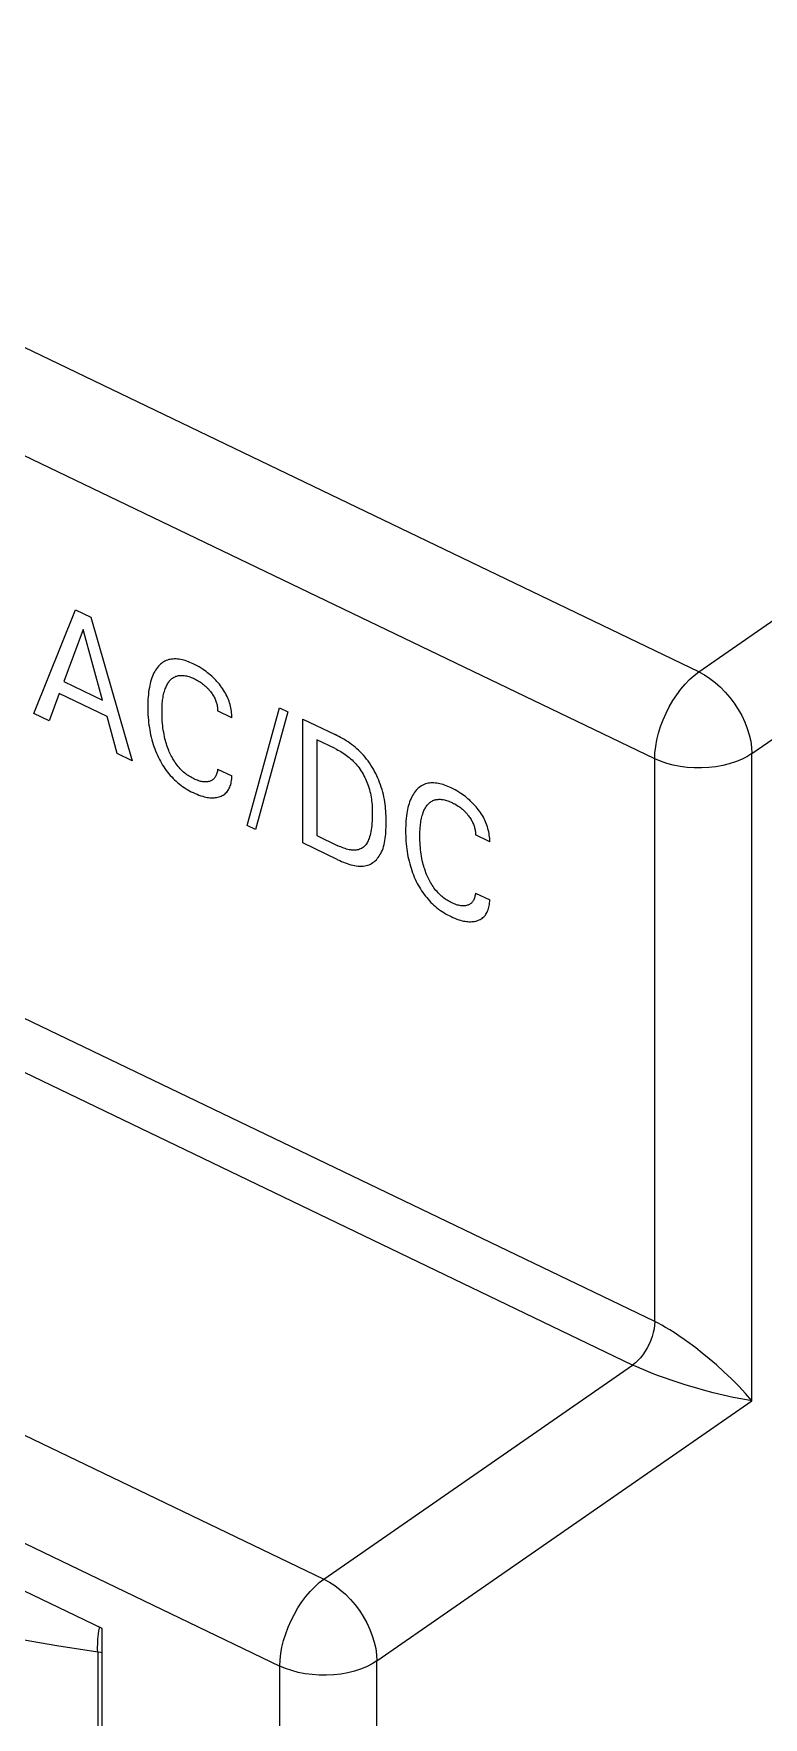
# Model space of a CAD drawing. Extents: x 0 to 420, y 0 to 297.
# Drawn here: x 201.08 to 211.66, y 151.48 to 175.9 of the extents above; entities that cross this region are included whole.
import ezdxf

# ---------------------------------------------------------------- set-up
doc = ezdxf.new("R2010")
doc.units = 0
doc.header["$LTSCALE"] = 23.1
doc.layers.add('40000_ISO', color=7, linetype='CONTINUOUS')

msp = doc.modelspace()

# ---------------------------------------------------------------- linework, layer by layer
at = {"layer": '40000_ISO', "color": 7, "linetype": 'CONTINUOUS'}
for p, q in [((210.729, 166.647), (157.318, 192.32)), ((210.089, 165.387), (156.678, 191.06)), ((210.089, 157.221), (156.678, 182.895)), ((209.769, 156.591), (156.358, 182.265)), ((151.879, 179.159), (205.29, 153.486)), ((151.239, 177.899), (204.65, 152.225)), ((210.729, 166.647), (220.838, 173.657)), ((211.497, 165.461), (222.567, 173.137)), ((201.083, 166.041), (201.687, 167.547)), ((201.687, 167.547), (201.908, 167.441)), ((201.908, 167.441), (202.511, 165.355)), ((201.798, 167.262), (201.517, 166.505)), ((202.081, 166.234), (201.798, 167.262)), ((203.022, 166.818), (203.003, 166.811)), ((203.041, 166.824), (203.022, 166.818)), ((203.061, 166.828), (203.041, 166.824)), ((203.081, 166.831), (203.061, 166.828)), ((203.102, 166.833), (203.081, 166.831)), ((203.123, 166.834), (203.102, 166.833)), ((203.145, 166.834), (203.123, 166.834)), ((203.167, 166.832), (203.145, 166.834)), ((203.19, 166.83), (203.167, 166.832)), ((203.212, 166.826), (203.19, 166.83)), ((203.234, 166.821), (203.212, 166.826)), ((203.257, 166.815), (203.234, 166.821)), ((203.279, 166.809), (203.257, 166.815)), ((202.804, 166.585), (202.794, 166.559)), ((202.814, 166.608), (202.804, 166.585)), ((202.824, 166.63), (202.814, 166.608)), ((202.836, 166.651), (202.824, 166.63)), ((202.848, 166.671), (202.836, 166.651)), ((202.861, 166.691), (202.848, 166.671)), ((202.875, 166.71), (202.861, 166.691)), ((202.89, 166.727), (202.875, 166.71)), ((202.904, 166.742), (202.89, 166.727)), ((202.918, 166.756), (202.904, 166.742)), ((202.934, 166.769), (202.918, 166.756)), ((202.95, 166.781), (202.934, 166.769)), ((202.967, 166.792), (202.95, 166.781)), ((202.985, 166.802), (202.967, 166.792)), ((203.003, 166.811), (202.985, 166.802)), ((203.107, 166.564), (203.119, 166.57)), ((203.119, 166.57), (203.131, 166.576)), ((203.131, 166.576), (203.143, 166.582)), ((203.143, 166.582), (203.155, 166.586)), ((203.155, 166.586), (203.168, 166.589)), ((203.168, 166.589), (203.181, 166.592)), ((203.181, 166.592), (203.194, 166.594)), ((203.194, 166.594), (203.208, 166.595)), ((203.208, 166.595), (203.222, 166.596)), ((203.222, 166.596), (203.236, 166.596)), ((203.236, 166.596), (203.25, 166.595)), ((203.25, 166.595), (203.265, 166.593)), ((203.265, 166.593), (203.281, 166.591)), ((203.302, 166.801), (203.279, 166.809)), ((203.281, 166.591), (203.297, 166.588)), ((203.297, 166.588), (203.314, 166.584)), ((203.325, 166.792), (203.302, 166.801)), ((203.314, 166.584), (203.33, 166.579)), ((203.347, 166.783), (203.325, 166.792)), ((203.33, 166.579), (203.347, 166.573)), ((203.37, 166.773), (203.347, 166.783)), ((203.347, 166.573), (203.364, 166.567)), ((203.393, 166.763), (203.37, 166.773)), ((203.422, 166.748), (203.393, 166.763)), ((203.451, 166.733), (203.422, 166.748)), ((203.48, 166.717), (203.451, 166.733)), ((203.509, 166.699), (203.48, 166.717)), ((203.537, 166.681), (203.509, 166.699)), ((203.559, 166.666), (203.537, 166.681)), ((203.58, 166.651), (203.559, 166.666)), ((203.602, 166.634), (203.58, 166.651)), ((203.623, 166.618), (203.602, 166.634)), ((203.644, 166.6), (203.623, 166.618)), ((203.664, 166.582), (203.644, 166.6)), ((203.683, 166.564), (203.664, 166.582)), ((210.596, 166.537), (210.662, 166.596)), ((210.662, 166.596), (210.729, 166.647)), ((210.729, 166.647), (210.809, 166.604)), ((210.809, 166.604), (210.889, 166.552)), ((201.452, 166.332), (201.306, 165.934)), ((202.144, 166), (201.452, 166.332)), ((201.517, 166.505), (202.081, 166.234)), ((202.748, 166.354), (202.744, 166.318)), ((202.753, 166.388), (202.748, 166.354)), ((202.758, 166.418), (202.753, 166.388)), ((202.763, 166.447), (202.758, 166.418)), ((202.77, 166.476), (202.763, 166.447)), ((202.777, 166.504), (202.77, 166.476)), ((202.785, 166.532), (202.777, 166.504)), ((202.794, 166.559), (202.785, 166.532)), ((202.965, 166.32), (202.97, 166.341)), ((202.97, 166.341), (202.976, 166.362)), ((202.976, 166.362), (202.982, 166.382)), ((202.982, 166.382), (202.989, 166.402)), ((202.989, 166.402), (202.995, 166.417)), ((202.995, 166.417), (203.001, 166.431)), ((203.001, 166.431), (203.008, 166.446)), ((203.008, 166.446), (203.015, 166.459)), ((203.015, 166.459), (203.022, 166.473)), ((203.022, 166.473), (203.031, 166.486)), ((203.031, 166.486), (203.039, 166.498)), ((203.039, 166.498), (203.048, 166.51)), ((203.048, 166.51), (203.057, 166.52)), ((203.057, 166.52), (203.066, 166.53)), ((203.066, 166.53), (203.076, 166.539)), ((203.076, 166.539), (203.086, 166.548)), ((203.086, 166.548), (203.096, 166.556)), ((203.096, 166.556), (203.107, 166.564)), ((203.364, 166.567), (203.38, 166.56)), ((203.38, 166.56), (203.397, 166.553)), ((203.397, 166.553), (203.414, 166.545)), ((203.414, 166.545), (203.431, 166.537)), ((203.431, 166.537), (203.448, 166.528)), ((203.448, 166.528), (203.465, 166.518)), ((203.465, 166.518), (203.482, 166.508)), ((203.482, 166.508), (203.499, 166.497)), ((203.499, 166.497), (203.514, 166.486)), ((203.514, 166.486), (203.529, 166.475)), ((203.529, 166.475), (203.544, 166.463)), ((203.544, 166.463), (203.559, 166.451)), ((203.559, 166.451), (203.574, 166.438)), ((203.574, 166.438), (203.588, 166.425)), ((203.588, 166.425), (203.601, 166.411)), ((203.601, 166.411), (203.614, 166.398)), ((203.614, 166.398), (203.627, 166.383)), ((203.627, 166.383), (203.639, 166.368)), ((203.639, 166.368), (203.649, 166.356)), ((203.649, 166.356), (203.658, 166.343)), ((203.658, 166.343), (203.668, 166.33)), ((203.668, 166.33), (203.676, 166.317)), ((203.702, 166.546), (203.683, 166.564)), ((203.721, 166.527), (203.702, 166.546)), ((203.739, 166.507), (203.721, 166.527)), ((203.756, 166.487), (203.739, 166.507)), ((203.774, 166.467), (203.756, 166.487)), ((203.79, 166.446), (203.774, 166.467)), ((203.806, 166.425), (203.79, 166.446)), ((203.821, 166.403), (203.806, 166.425)), ((203.835, 166.381), (203.821, 166.403)), ((203.849, 166.359), (203.835, 166.381)), ((203.862, 166.336), (203.849, 166.359)), ((203.874, 166.313), (203.862, 166.336)), ((210.409, 166.315), (210.469, 166.396)), ((210.469, 166.396), (210.531, 166.47)), ((210.531, 166.47), (210.596, 166.537)), ((210.889, 166.552), (210.966, 166.493)), ((210.966, 166.493), (211.041, 166.426)), ((211.041, 166.426), (211.113, 166.353)), ((211.113, 166.353), (211.181, 166.274)), ((202.736, 166.174), (202.735, 166.137)), ((202.735, 166.137), (202.736, 166.1)), ((202.737, 166.211), (202.736, 166.174)), ((202.736, 166.1), (202.737, 166.062)), ((202.738, 166.247), (202.737, 166.211)), ((202.741, 166.283), (202.738, 166.247)), ((202.744, 166.318), (202.741, 166.283)), ((202.942, 166.098), (202.943, 166.128)), ((202.942, 166.067), (202.942, 166.098)), ((202.943, 166.128), (202.944, 166.159)), ((202.944, 166.159), (202.946, 166.188)), ((202.946, 166.188), (202.949, 166.218)), ((202.949, 166.218), (202.951, 166.236)), ((202.951, 166.236), (202.954, 166.254)), ((202.954, 166.254), (202.957, 166.276)), ((202.957, 166.276), (202.961, 166.298)), ((202.961, 166.298), (202.965, 166.32)), ((203.676, 166.317), (203.685, 166.304)), ((203.685, 166.304), (203.693, 166.29)), ((203.693, 166.29), (203.7, 166.277)), ((203.7, 166.277), (203.707, 166.263)), ((203.707, 166.263), (203.713, 166.249)), ((203.713, 166.249), (203.719, 166.236)), ((203.719, 166.236), (203.724, 166.222)), ((203.724, 166.222), (203.729, 166.208)), ((203.729, 166.208), (203.733, 166.194)), ((203.733, 166.194), (203.737, 166.181)), ((203.737, 166.181), (203.74, 166.166)), ((203.74, 166.166), (203.743, 166.151)), ((203.743, 166.151), (203.745, 166.136)), ((203.745, 166.136), (203.747, 166.122)), ((203.747, 166.122), (203.748, 166.108)), ((203.748, 166.108), (203.749, 166.094)), ((203.749, 166.094), (203.749, 166.08)), ((203.886, 166.29), (203.874, 166.313)), ((203.896, 166.267), (203.886, 166.29)), ((203.905, 166.244), (203.896, 166.267)), ((203.914, 166.221), (203.905, 166.244)), ((203.922, 166.198), (203.914, 166.221)), ((203.929, 166.175), (203.922, 166.198)), ((203.935, 166.151), (203.929, 166.175)), ((203.941, 166.126), (203.935, 166.151)), ((203.946, 166.101), (203.941, 166.126)), ((203.949, 166.076), (203.946, 166.101)), ((204.179, 164.418), (204.647, 166.124)), ((204.647, 166.124), (204.766, 166.067)), ((210.253, 166.047), (210.301, 166.14)), ((210.301, 166.14), (210.353, 166.23)), ((210.353, 166.23), (210.409, 166.315)), ((211.181, 166.274), (211.243, 166.19)), ((211.243, 166.19), (211.3, 166.102)), ((211.3, 166.102), (211.351, 166.011)), ((201.306, 165.934), (201.083, 166.041)), ((202.292, 165.46), (202.144, 166)), ((202.737, 166.062), (202.738, 166.025)), ((202.738, 166.025), (202.741, 165.987)), ((202.741, 165.987), (202.744, 165.948)), ((202.744, 165.948), (202.748, 165.91)), ((202.748, 165.91), (202.753, 165.871)), ((202.753, 165.871), (202.758, 165.837)), ((202.942, 166.034), (202.942, 166.067)), ((202.943, 166), (202.942, 166.034)), ((202.944, 165.966), (202.943, 166)), ((202.946, 165.932), (202.944, 165.966)), ((202.949, 165.897), (202.946, 165.932)), ((202.953, 165.863), (202.949, 165.897)), ((202.956, 165.832), (202.953, 165.863)), ((203.955, 165.981), (203.749, 166.08)), ((203.952, 166.052), (203.949, 166.076)), ((203.954, 166.028), (203.952, 166.052)), ((203.955, 166.004), (203.954, 166.028)), ((203.955, 165.981), (203.955, 166.004)), ((204.766, 166.067), (204.298, 164.361)), ((204.987, 164.165), (204.987, 165.961)), ((204.987, 165.961), (205.453, 165.737)), ((210.144, 165.757), (210.175, 165.854)), ((210.175, 165.854), (210.211, 165.951)), ((210.211, 165.951), (210.253, 166.047)), ((211.351, 166.011), (211.394, 165.919)), ((211.394, 165.919), (211.431, 165.825)), ((202.758, 165.837), (202.763, 165.802)), ((202.763, 165.802), (202.77, 165.767)), ((202.77, 165.767), (202.777, 165.732)), ((202.777, 165.732), (202.785, 165.697)), ((202.785, 165.697), (202.794, 165.662)), ((202.794, 165.662), (202.804, 165.627)), ((202.804, 165.627), (202.814, 165.595)), ((202.814, 165.595), (202.825, 165.563)), ((202.961, 165.801), (202.956, 165.832)), ((202.966, 165.77), (202.961, 165.801)), ((202.972, 165.739), (202.966, 165.77)), ((202.978, 165.708), (202.972, 165.739)), ((202.985, 165.676), (202.978, 165.708)), ((202.991, 165.652), (202.985, 165.676)), ((202.998, 165.628), (202.991, 165.652)), ((203.005, 165.604), (202.998, 165.628)), ((203.013, 165.58), (203.005, 165.604)), ((205.188, 165.661), (205.188, 164.272)), ((205.453, 165.533), (205.188, 165.661)), ((205.48, 165.724), (205.453, 165.737)), ((205.506, 165.71), (205.48, 165.724)), ((205.533, 165.696), (205.506, 165.71)), ((205.56, 165.681), (205.533, 165.696)), ((205.587, 165.665), (205.56, 165.681)), ((205.613, 165.648), (205.587, 165.665)), ((205.64, 165.631), (205.613, 165.648)), ((205.666, 165.612), (205.64, 165.631)), ((205.692, 165.593), (205.666, 165.612)), ((205.718, 165.574), (205.692, 165.593)), ((210.103, 165.566), (210.12, 165.661)), ((210.12, 165.661), (210.144, 165.757)), ((211.431, 165.825), (211.46, 165.731)), ((211.46, 165.731), (211.481, 165.639)), ((211.481, 165.639), (211.493, 165.548)), ((202.511, 165.355), (202.292, 165.46)), ((202.825, 165.563), (202.836, 165.531)), ((202.836, 165.531), (202.849, 165.499)), ((202.849, 165.499), (202.862, 165.467)), ((202.862, 165.467), (202.876, 165.436)), ((202.876, 165.436), (202.891, 165.404)), ((202.891, 165.404), (202.905, 165.376)), ((202.905, 165.376), (202.919, 165.349)), ((202.919, 165.349), (202.935, 165.322)), ((203.021, 165.555), (203.013, 165.58)), ((203.03, 165.531), (203.021, 165.555)), ((203.04, 165.507), (203.03, 165.531)), ((203.048, 165.487), (203.04, 165.507)), ((203.057, 165.467), (203.048, 165.487)), ((203.066, 165.447), (203.057, 165.467)), ((203.076, 165.427), (203.066, 165.447)), ((203.087, 165.407), (203.076, 165.427)), ((203.097, 165.387), (203.087, 165.407)), ((203.109, 165.368), (203.097, 165.387)), ((203.121, 165.349), (203.109, 165.368)), ((203.133, 165.33), (203.121, 165.349)), ((205.453, 165.533), (205.474, 165.523)), ((205.474, 165.523), (205.494, 165.512)), ((205.494, 165.512), (205.515, 165.501)), ((205.515, 165.501), (205.536, 165.489)), ((205.536, 165.489), (205.557, 165.476)), ((205.557, 165.476), (205.578, 165.463)), ((205.578, 165.463), (205.598, 165.449)), ((205.598, 165.449), (205.619, 165.435)), ((205.619, 165.435), (205.639, 165.419)), ((205.639, 165.419), (205.659, 165.403)), ((205.659, 165.403), (205.678, 165.387)), ((205.678, 165.387), (205.698, 165.369)), ((205.698, 165.369), (205.716, 165.351)), ((205.716, 165.351), (205.735, 165.333)), ((205.744, 165.553), (205.718, 165.574)), ((205.769, 165.531), (205.744, 165.553)), ((205.794, 165.509), (205.769, 165.531)), ((205.818, 165.486), (205.794, 165.509)), ((205.841, 165.462), (205.818, 165.486)), ((205.864, 165.437), (205.841, 165.462)), ((205.887, 165.41), (205.864, 165.437)), ((205.909, 165.382), (205.887, 165.41)), ((205.931, 165.354), (205.909, 165.382)), ((205.952, 165.325), (205.931, 165.354)), ((210.089, 165.387), (210.093, 165.474)), ((210.089, 157.221), (210.089, 165.387)), ((210.173, 165.35), (210.089, 165.387)), ((210.093, 165.474), (210.103, 165.566)), ((210.263, 165.319), (210.173, 165.35)), ((211.348, 165.377), (211.262, 165.342)), ((211.426, 165.416), (211.348, 165.377)), ((211.497, 165.461), (211.426, 165.416)), ((211.493, 165.548), (211.497, 165.461)), ((211.497, 156.071), (211.497, 165.461)), ((202.935, 165.322), (202.951, 165.295)), ((202.951, 165.295), (202.968, 165.269)), ((202.968, 165.269), (202.985, 165.243)), ((202.985, 165.243), (203.004, 165.217)), ((203.004, 165.217), (203.023, 165.192)), ((203.023, 165.192), (203.042, 165.168)), ((203.042, 165.168), (203.061, 165.145)), ((203.061, 165.145), (203.082, 165.123)), ((203.082, 165.123), (203.103, 165.101)), ((203.147, 165.311), (203.133, 165.33)), ((203.161, 165.293), (203.147, 165.311)), ((203.175, 165.275), (203.161, 165.293)), ((203.19, 165.257), (203.175, 165.275)), ((203.206, 165.24), (203.19, 165.257)), ((203.222, 165.224), (203.206, 165.24)), ((203.238, 165.208), (203.222, 165.224)), ((203.255, 165.193), (203.238, 165.208)), ((203.271, 165.179), (203.255, 165.193)), ((203.287, 165.167), (203.271, 165.179)), ((203.304, 165.154), (203.287, 165.167)), ((203.32, 165.143), (203.304, 165.154)), ((203.337, 165.132), (203.32, 165.143)), ((203.354, 165.122), (203.337, 165.132)), ((203.371, 165.112), (203.354, 165.122)), ((203.388, 165.103), (203.371, 165.112)), ((203.704, 165.108), (203.697, 165.099)), ((203.711, 165.118), (203.704, 165.108)), ((203.718, 165.128), (203.711, 165.118)), ((203.723, 165.139), (203.718, 165.128)), ((203.729, 165.151), (203.723, 165.139)), ((203.734, 165.164), (203.729, 165.151)), ((203.738, 165.177), (203.734, 165.164)), ((203.742, 165.191), (203.738, 165.177)), ((203.745, 165.206), (203.742, 165.191)), ((203.747, 165.221), (203.745, 165.206)), ((203.749, 165.236), (203.747, 165.221)), ((203.749, 165.236), (203.955, 165.137)), ((203.953, 165.093), (203.955, 165.115)), ((203.955, 165.115), (203.955, 165.137)), ((205.735, 165.333), (205.753, 165.313)), ((205.753, 165.313), (205.769, 165.293)), ((205.769, 165.293), (205.786, 165.273)), ((205.786, 165.273), (205.801, 165.252)), ((205.801, 165.252), (205.816, 165.23)), ((205.816, 165.23), (205.831, 165.208)), ((205.831, 165.208), (205.845, 165.186)), ((205.845, 165.186), (205.858, 165.163)), ((205.858, 165.163), (205.871, 165.14)), ((205.871, 165.14), (205.882, 165.116)), ((205.882, 165.116), (205.894, 165.093)), ((205.971, 165.295), (205.952, 165.325)), ((205.99, 165.264), (205.971, 165.295)), ((206.009, 165.233), (205.99, 165.264)), ((206.026, 165.202), (206.009, 165.233)), ((206.042, 165.17), (206.026, 165.202)), ((206.058, 165.138), (206.042, 165.17)), ((206.073, 165.106), (206.058, 165.138)), ((206.086, 165.074), (206.073, 165.106)), ((210.358, 165.294), (210.263, 165.319)), ((210.457, 165.275), (210.358, 165.294)), ((210.559, 165.261), (210.457, 165.275)), ((210.663, 165.254), (210.559, 165.261)), ((210.768, 165.253), (210.663, 165.254)), ((210.872, 165.259), (210.768, 165.253)), ((210.975, 165.271), (210.872, 165.259)), ((211.075, 165.288), (210.975, 165.271)), ((211.171, 165.312), (211.075, 165.288)), ((211.262, 165.342), (211.171, 165.312)), ((203.103, 165.101), (203.124, 165.081)), ((203.124, 165.081), (203.146, 165.06)), ((203.146, 165.06), (203.168, 165.041)), ((203.168, 165.041), (203.19, 165.023)), ((203.19, 165.023), (203.215, 165.003)), ((203.215, 165.003), (203.24, 164.985)), ((203.24, 164.985), (203.265, 164.968)), ((203.265, 164.968), (203.291, 164.951)), ((203.291, 164.951), (203.316, 164.936)), ((203.316, 164.936), (203.342, 164.922)), ((203.342, 164.922), (203.367, 164.908)), ((203.367, 164.908), (203.393, 164.895)), ((203.405, 165.095), (203.388, 165.103)), ((203.393, 164.895), (203.421, 164.882)), ((203.422, 165.087), (203.405, 165.095)), ((203.421, 164.882), (203.45, 164.87)), ((203.439, 165.079), (203.422, 165.087)), ((203.456, 165.073), (203.439, 165.079)), ((203.45, 164.87), (203.478, 164.859)), ((203.473, 165.067), (203.456, 165.073)), ((203.489, 165.062), (203.473, 165.067)), ((203.505, 165.058), (203.489, 165.062)), ((203.52, 165.055), (203.505, 165.058)), ((203.535, 165.052), (203.52, 165.055)), ((203.55, 165.05), (203.535, 165.052)), ((203.565, 165.049), (203.55, 165.05)), ((203.578, 165.049), (203.565, 165.049)), ((203.592, 165.05), (203.578, 165.049)), ((203.605, 165.052), (203.592, 165.05)), ((203.618, 165.054), (203.605, 165.052)), ((203.63, 165.058), (203.618, 165.054)), ((203.641, 165.061), (203.63, 165.058)), ((203.651, 165.066), (203.641, 165.061)), ((203.662, 165.071), (203.651, 165.066)), ((203.671, 165.077), (203.662, 165.071)), ((203.68, 165.084), (203.671, 165.077)), ((203.689, 165.091), (203.68, 165.084)), ((203.697, 165.099), (203.689, 165.091)), ((203.83, 164.86), (203.844, 164.869)), ((203.844, 164.869), (203.857, 164.879)), ((203.857, 164.879), (203.869, 164.89)), ((203.869, 164.89), (203.881, 164.902)), ((203.881, 164.902), (203.891, 164.915)), ((203.891, 164.915), (203.901, 164.928)), ((203.901, 164.928), (203.91, 164.943)), ((203.91, 164.943), (203.918, 164.958)), ((203.918, 164.958), (203.925, 164.974)), ((203.925, 164.974), (203.932, 164.991)), ((203.932, 164.991), (203.938, 165.01)), ((203.938, 165.01), (203.943, 165.03)), ((203.943, 165.03), (203.947, 165.05)), ((203.947, 165.05), (203.951, 165.071)), ((203.951, 165.071), (203.953, 165.093)), ((205.894, 165.093), (205.904, 165.069)), ((205.904, 165.069), (205.914, 165.045)), ((205.914, 165.045), (205.924, 165.022)), ((205.924, 165.022), (205.932, 164.998)), ((205.932, 164.998), (205.942, 164.969)), ((205.942, 164.969), (205.95, 164.941)), ((205.95, 164.941), (205.958, 164.913)), ((205.958, 164.913), (205.964, 164.885)), ((205.964, 164.885), (205.97, 164.857)), ((206.099, 165.042), (206.086, 165.074)), ((206.111, 165.01), (206.099, 165.042)), ((206.123, 164.974), (206.111, 165.01)), ((206.134, 164.938), (206.123, 164.974)), ((206.144, 164.903), (206.134, 164.938)), ((206.153, 164.867), (206.144, 164.903)), ((206.16, 164.832), (206.153, 164.867)), ((206.588, 164.873), (206.576, 164.853)), ((206.601, 164.893), (206.588, 164.873)), ((206.615, 164.912), (206.601, 164.893)), ((206.63, 164.929), (206.615, 164.912)), ((206.644, 164.944), (206.63, 164.929)), ((206.659, 164.958), (206.644, 164.944)), ((206.674, 164.971), (206.659, 164.958)), ((206.69, 164.983), (206.674, 164.971)), ((206.707, 164.994), (206.69, 164.983)), ((206.725, 165.004), (206.707, 164.994)), ((206.743, 165.013), (206.725, 165.004)), ((206.762, 165.02), (206.743, 165.013)), ((206.782, 165.026), (206.762, 165.02)), ((206.801, 165.03), (206.782, 165.026)), ((206.822, 165.033), (206.801, 165.03)), ((206.843, 165.036), (206.822, 165.033)), ((206.864, 165.036), (206.843, 165.036)), ((206.886, 165.036), (206.864, 165.036)), ((206.908, 165.034), (206.886, 165.036)), ((206.93, 165.032), (206.908, 165.034)), ((206.952, 165.028), (206.93, 165.032)), ((206.974, 165.023), (206.952, 165.028)), ((206.997, 165.017), (206.974, 165.023)), ((207.019, 165.011), (206.997, 165.017)), ((207.042, 165.003), (207.019, 165.011)), ((207.065, 164.995), (207.042, 165.003)), ((207.088, 164.985), (207.065, 164.995)), ((207.111, 164.975), (207.088, 164.985)), ((207.134, 164.965), (207.111, 164.975)), ((207.163, 164.951), (207.134, 164.965)), ((207.192, 164.935), (207.163, 164.951)), ((207.22, 164.919), (207.192, 164.935)), ((207.249, 164.901), (207.22, 164.919)), ((207.278, 164.883), (207.249, 164.901)), ((207.299, 164.868), (207.278, 164.883)), ((207.321, 164.853), (207.299, 164.868)), ((203.478, 164.859), (203.506, 164.849)), ((203.506, 164.849), (203.534, 164.841)), ((203.534, 164.841), (203.555, 164.835)), ((203.555, 164.835), (203.576, 164.83)), ((203.576, 164.83), (203.597, 164.826)), ((203.597, 164.826), (203.618, 164.823)), ((203.618, 164.823), (203.638, 164.821)), ((203.638, 164.821), (203.659, 164.82)), ((203.659, 164.82), (203.678, 164.82)), ((203.678, 164.82), (203.697, 164.821)), ((203.697, 164.821), (203.715, 164.822)), ((203.715, 164.822), (203.733, 164.825)), ((203.733, 164.825), (203.751, 164.829)), ((203.751, 164.829), (203.769, 164.833)), ((203.769, 164.833), (203.785, 164.838)), ((203.785, 164.838), (203.8, 164.845)), ((203.8, 164.845), (203.815, 164.852)), ((203.815, 164.852), (203.83, 164.86)), ((205.97, 164.857), (205.975, 164.829)), ((205.975, 164.829), (205.979, 164.802)), ((205.979, 164.802), (205.982, 164.774)), ((205.982, 164.774), (205.985, 164.747)), ((205.985, 164.747), (205.988, 164.72)), ((205.988, 164.72), (205.989, 164.693)), ((205.989, 164.693), (205.991, 164.667)), ((205.991, 164.667), (205.992, 164.64)), ((205.992, 164.64), (205.992, 164.614)), ((206.167, 164.797), (206.16, 164.832)), ((206.173, 164.762), (206.167, 164.797)), ((206.178, 164.728), (206.173, 164.762)), ((206.182, 164.693), (206.178, 164.728)), ((206.185, 164.659), (206.182, 164.693)), ((206.188, 164.625), (206.185, 164.659)), ((206.19, 164.591), (206.188, 164.625)), ((206.498, 164.62), (206.493, 164.59)), ((206.504, 164.649), (206.498, 164.62)), ((206.51, 164.678), (206.504, 164.649)), ((206.517, 164.706), (206.51, 164.678)), ((206.525, 164.734), (206.517, 164.706)), ((206.534, 164.761), (206.525, 164.734)), ((206.544, 164.787), (206.534, 164.761)), ((206.554, 164.81), (206.544, 164.787)), ((206.565, 164.832), (206.554, 164.81)), ((206.576, 164.853), (206.565, 164.832)), ((206.729, 164.604), (206.735, 164.619)), ((206.735, 164.619), (206.742, 164.633)), ((206.742, 164.633), (206.748, 164.648)), ((206.748, 164.648), (206.755, 164.661)), ((206.755, 164.661), (206.763, 164.675)), ((206.763, 164.675), (206.771, 164.688)), ((206.771, 164.688), (206.779, 164.7)), ((206.779, 164.7), (206.789, 164.712)), ((206.789, 164.712), (206.797, 164.722)), ((206.797, 164.722), (206.806, 164.732)), ((206.806, 164.732), (206.816, 164.741)), ((206.816, 164.741), (206.826, 164.75)), ((206.826, 164.75), (206.837, 164.758)), ((206.837, 164.758), (206.848, 164.766)), ((206.848, 164.766), (206.859, 164.772)), ((206.859, 164.772), (206.871, 164.778)), ((206.871, 164.778), (206.883, 164.784)), ((206.883, 164.784), (206.896, 164.788)), ((206.896, 164.788), (206.908, 164.791)), ((206.908, 164.791), (206.921, 164.794)), ((206.921, 164.794), (206.935, 164.796)), ((206.935, 164.796), (206.948, 164.797)), ((206.948, 164.797), (206.962, 164.798)), ((206.962, 164.798), (206.976, 164.798)), ((206.976, 164.798), (206.991, 164.797)), ((206.991, 164.797), (207.005, 164.795)), ((207.005, 164.795), (207.021, 164.793)), ((207.021, 164.793), (207.038, 164.79)), ((207.038, 164.79), (207.054, 164.786)), ((207.054, 164.786), (207.071, 164.781)), ((207.071, 164.781), (207.087, 164.775)), ((207.087, 164.775), (207.104, 164.769)), ((207.104, 164.769), (207.121, 164.762)), ((207.121, 164.762), (207.138, 164.755)), ((207.138, 164.755), (207.154, 164.747)), ((207.154, 164.747), (207.172, 164.739)), ((207.172, 164.739), (207.189, 164.73)), ((207.189, 164.73), (207.206, 164.72)), ((207.206, 164.72), (207.222, 164.71)), ((207.222, 164.71), (207.239, 164.699)), ((207.239, 164.699), (207.255, 164.688)), ((207.255, 164.688), (207.27, 164.677)), ((207.27, 164.677), (207.285, 164.665)), ((207.285, 164.665), (207.3, 164.653)), ((207.3, 164.653), (207.314, 164.64)), ((207.314, 164.64), (207.328, 164.627)), ((207.342, 164.837), (207.321, 164.853)), ((207.328, 164.627), (207.341, 164.614)), ((207.363, 164.82), (207.342, 164.837)), ((207.384, 164.802), (207.363, 164.82)), ((207.405, 164.784), (207.384, 164.802)), ((207.424, 164.766), (207.405, 164.784)), ((207.443, 164.748), (207.424, 164.766)), ((207.461, 164.729), (207.443, 164.748)), ((207.479, 164.709), (207.461, 164.729)), ((207.497, 164.689), (207.479, 164.709)), ((207.514, 164.669), (207.497, 164.689)), ((207.53, 164.648), (207.514, 164.669)), ((207.546, 164.627), (207.53, 164.648)), ((207.561, 164.605), (207.546, 164.627)), ((204.298, 164.361), (204.179, 164.418)), ((205.98, 164.384), (205.977, 164.357)), ((205.984, 164.417), (205.98, 164.384)), ((205.987, 164.45), (205.984, 164.417)), ((205.989, 164.484), (205.987, 164.45)), ((205.991, 164.518), (205.989, 164.484)), ((205.992, 164.553), (205.991, 164.518)), ((205.992, 164.614), (205.992, 164.588)), ((205.992, 164.588), (205.992, 164.553)), ((206.192, 164.557), (206.19, 164.591)), ((206.191, 164.358), (206.192, 164.391)), ((206.193, 164.524), (206.192, 164.557)), ((206.192, 164.391), (206.193, 164.424)), ((206.193, 164.49), (206.193, 164.524)), ((206.193, 164.457), (206.193, 164.49)), ((206.193, 164.424), (206.193, 164.457)), ((206.477, 164.413), (206.476, 164.376)), ((206.476, 164.376), (206.476, 164.339)), ((206.479, 164.449), (206.477, 164.413)), ((206.481, 164.485), (206.479, 164.449)), ((206.484, 164.521), (206.481, 164.485)), ((206.488, 164.556), (206.484, 164.521)), ((206.493, 164.59), (206.488, 164.556)), ((206.685, 164.361), (206.687, 164.391)), ((206.687, 164.391), (206.69, 164.42)), ((206.69, 164.42), (206.692, 164.438)), ((206.692, 164.438), (206.694, 164.456)), ((206.694, 164.456), (206.697, 164.479)), ((206.697, 164.479), (206.701, 164.5)), ((206.701, 164.5), (206.706, 164.522)), ((206.706, 164.522), (206.711, 164.543)), ((206.711, 164.543), (206.716, 164.564)), ((206.716, 164.564), (206.723, 164.584)), ((206.723, 164.584), (206.729, 164.604)), ((207.341, 164.614), (207.354, 164.6)), ((207.354, 164.6), (207.367, 164.585)), ((207.367, 164.585), (207.38, 164.57)), ((207.38, 164.57), (207.389, 164.558)), ((207.389, 164.558), (207.399, 164.545)), ((207.399, 164.545), (207.408, 164.532)), ((207.408, 164.532), (207.417, 164.519)), ((207.417, 164.519), (207.425, 164.506)), ((207.425, 164.506), (207.433, 164.492)), ((207.433, 164.492), (207.44, 164.479)), ((207.44, 164.479), (207.447, 164.465)), ((207.447, 164.465), (207.453, 164.452)), ((207.453, 164.452), (207.459, 164.438)), ((207.459, 164.438), (207.464, 164.424)), ((207.464, 164.424), (207.469, 164.41)), ((207.469, 164.41), (207.473, 164.396)), ((207.473, 164.396), (207.477, 164.383)), ((207.477, 164.383), (207.48, 164.368)), ((207.576, 164.583), (207.561, 164.605)), ((207.59, 164.561), (207.576, 164.583)), ((207.603, 164.538), (207.59, 164.561)), ((207.615, 164.515), (207.603, 164.538)), ((207.626, 164.493), (207.615, 164.515)), ((207.636, 164.47), (207.626, 164.493)), ((207.646, 164.446), (207.636, 164.47)), ((207.654, 164.423), (207.646, 164.446)), ((207.662, 164.4), (207.654, 164.423)), ((207.669, 164.377), (207.662, 164.4)), ((207.675, 164.353), (207.669, 164.377)), ((205.493, 163.922), (204.987, 164.165)), ((205.188, 164.272), (205.494, 164.125)), ((205.897, 164.139), (205.887, 164.127)), ((205.907, 164.153), (205.897, 164.139)), ((205.916, 164.167), (205.907, 164.153)), ((205.924, 164.182), (205.916, 164.167)), ((205.932, 164.197), (205.924, 164.182)), ((205.939, 164.214), (205.932, 164.197)), ((205.945, 164.23), (205.939, 164.214)), ((205.953, 164.254), (205.945, 164.23)), ((205.96, 164.279), (205.953, 164.254)), ((205.967, 164.304), (205.96, 164.279)), ((205.972, 164.331), (205.967, 164.304)), ((205.977, 164.357), (205.972, 164.331)), ((206.157, 164.114), (206.164, 164.142)), ((206.164, 164.142), (206.171, 164.171)), ((206.171, 164.171), (206.176, 164.201)), ((206.176, 164.201), (206.181, 164.231)), ((206.181, 164.231), (206.184, 164.262)), ((206.184, 164.262), (206.187, 164.293)), ((206.187, 164.293), (206.19, 164.325)), ((206.19, 164.325), (206.191, 164.358)), ((206.476, 164.339), (206.476, 164.302)), ((206.476, 164.302), (206.477, 164.264)), ((206.477, 164.264), (206.479, 164.227)), ((206.479, 164.227), (206.481, 164.189)), ((206.481, 164.189), (206.484, 164.151)), ((206.484, 164.151), (206.488, 164.112)), ((206.682, 164.269), (206.683, 164.3)), ((206.682, 164.236), (206.682, 164.269)), ((206.683, 164.202), (206.682, 164.236)), ((206.683, 164.33), (206.685, 164.361)), ((206.683, 164.3), (206.683, 164.33)), ((206.685, 164.168), (206.683, 164.202)), ((206.687, 164.134), (206.685, 164.168)), ((206.69, 164.099), (206.687, 164.134)), ((207.48, 164.368), (207.483, 164.353)), ((207.483, 164.353), (207.486, 164.338)), ((207.486, 164.338), (207.487, 164.324)), ((207.487, 164.324), (207.489, 164.31)), ((207.489, 164.31), (207.489, 164.296)), ((207.489, 164.296), (207.489, 164.282)), ((207.695, 164.183), (207.489, 164.282)), ((207.681, 164.328), (207.675, 164.353)), ((207.686, 164.303), (207.681, 164.328)), ((207.69, 164.278), (207.686, 164.303)), ((207.693, 164.254), (207.69, 164.278)), ((207.695, 164.23), (207.693, 164.254)), ((207.695, 164.206), (207.695, 164.23)), ((207.695, 164.183), (207.695, 164.206)), ((205.493, 163.922), (205.52, 163.909)), ((205.515, 164.115), (205.494, 164.125)), ((205.535, 164.106), (205.515, 164.115)), ((205.52, 163.909), (205.546, 163.897)), ((205.556, 164.097), (205.535, 164.106)), ((205.546, 163.897), (205.573, 163.886)), ((205.577, 164.09), (205.556, 164.097)), ((205.573, 163.886), (205.6, 163.875)), ((205.598, 164.083), (205.577, 164.09)), ((205.618, 164.076), (205.598, 164.083)), ((205.639, 164.071), (205.618, 164.076)), ((205.659, 164.067), (205.639, 164.071)), ((205.676, 164.064), (205.659, 164.067)), ((205.693, 164.062), (205.676, 164.064)), ((205.71, 164.06), (205.693, 164.062)), ((205.727, 164.06), (205.71, 164.06)), ((205.743, 164.06), (205.727, 164.06)), ((205.759, 164.062), (205.743, 164.06)), ((205.775, 164.064), (205.759, 164.062)), ((205.79, 164.067), (205.775, 164.064)), ((205.806, 164.072), (205.79, 164.067)), ((205.821, 164.079), (205.806, 164.072)), ((205.836, 164.086), (205.821, 164.079)), ((205.85, 164.095), (205.836, 164.086)), ((205.863, 164.104), (205.85, 164.095)), ((205.875, 164.115), (205.863, 164.104)), ((205.887, 164.127), (205.875, 164.115)), ((206.001, 163.879), (206.019, 163.892)), ((206.019, 163.892), (206.035, 163.906)), ((206.035, 163.906), (206.051, 163.921)), ((206.051, 163.921), (206.065, 163.937)), ((206.065, 163.937), (206.079, 163.954)), ((206.079, 163.954), (206.092, 163.972)), ((206.092, 163.972), (206.104, 163.99)), ((206.104, 163.99), (206.115, 164.01)), ((206.115, 164.01), (206.128, 164.034)), ((206.128, 164.034), (206.139, 164.06)), ((206.139, 164.06), (206.148, 164.086)), ((206.148, 164.086), (206.157, 164.114)), ((206.488, 164.112), (206.493, 164.073)), ((206.493, 164.073), (206.498, 164.039)), ((206.498, 164.039), (206.504, 164.004)), ((206.504, 164.004), (206.51, 163.969)), ((206.51, 163.969), (206.518, 163.935)), ((206.518, 163.935), (206.526, 163.899)), ((206.526, 163.899), (206.535, 163.864)), ((206.693, 164.065), (206.69, 164.099)), ((206.697, 164.034), (206.693, 164.065)), ((206.701, 164.003), (206.697, 164.034)), ((206.706, 163.972), (206.701, 164.003)), ((206.712, 163.941), (206.706, 163.972)), ((206.718, 163.91), (206.712, 163.941)), ((206.726, 163.878), (206.718, 163.91)), ((205.6, 163.875), (205.627, 163.866)), ((205.627, 163.866), (205.654, 163.857)), ((205.654, 163.857), (205.681, 163.849)), ((205.681, 163.849), (205.708, 163.842)), ((205.708, 163.842), (205.734, 163.837)), ((205.734, 163.837), (205.76, 163.832)), ((205.76, 163.832), (205.785, 163.829)), ((205.785, 163.829), (205.81, 163.827)), ((205.81, 163.827), (205.835, 163.827)), ((205.835, 163.827), (205.859, 163.829)), ((205.859, 163.829), (205.882, 163.831)), ((205.882, 163.831), (205.904, 163.836)), ((205.904, 163.836), (205.925, 163.842)), ((205.925, 163.842), (205.945, 163.849)), ((205.945, 163.849), (205.964, 163.858)), ((205.964, 163.858), (205.983, 163.868)), ((205.983, 163.868), (206.001, 163.879)), ((206.535, 163.864), (206.545, 163.829)), ((206.545, 163.829), (206.555, 163.797)), ((206.555, 163.797), (206.565, 163.765)), ((206.565, 163.765), (206.577, 163.733)), ((206.577, 163.733), (206.589, 163.701)), ((206.589, 163.701), (206.602, 163.669)), ((206.602, 163.669), (206.616, 163.638)), ((206.732, 163.854), (206.726, 163.878)), ((206.739, 163.83), (206.732, 163.854)), ((206.746, 163.806), (206.739, 163.83)), ((206.753, 163.782), (206.746, 163.806)), ((206.762, 163.757), (206.753, 163.782)), ((206.771, 163.733), (206.762, 163.757)), ((206.78, 163.709), (206.771, 163.733)), ((206.789, 163.689), (206.78, 163.709)), ((206.797, 163.669), (206.789, 163.689)), ((206.807, 163.649), (206.797, 163.669)), ((206.817, 163.629), (206.807, 163.649)), ((206.616, 163.638), (206.631, 163.606)), ((206.631, 163.606), (206.645, 163.578)), ((206.645, 163.578), (206.66, 163.551)), ((206.66, 163.551), (206.675, 163.524)), ((206.675, 163.524), (206.691, 163.497)), ((206.691, 163.497), (206.708, 163.471)), ((206.708, 163.471), (206.726, 163.445)), ((206.726, 163.445), (206.744, 163.419)), ((206.744, 163.419), (206.763, 163.394)), ((206.827, 163.609), (206.817, 163.629)), ((206.838, 163.589), (206.827, 163.609)), ((206.849, 163.57), (206.838, 163.589)), ((206.861, 163.551), (206.849, 163.57)), ((206.874, 163.532), (206.861, 163.551)), ((206.887, 163.513), (206.874, 163.532)), ((206.901, 163.495), (206.887, 163.513)), ((206.916, 163.477), (206.901, 163.495)), ((206.931, 163.459), (206.916, 163.477)), ((206.946, 163.442), (206.931, 163.459)), ((206.962, 163.426), (206.946, 163.442)), ((206.979, 163.41), (206.962, 163.426)), ((206.995, 163.395), (206.979, 163.41)), ((207.011, 163.382), (206.995, 163.395)), ((207.485, 163.408), (207.482, 163.393)), ((207.487, 163.423), (207.485, 163.408)), ((207.489, 163.438), (207.487, 163.423)), ((207.489, 163.438), (207.695, 163.339)), ((206.763, 163.394), (206.782, 163.371)), ((206.782, 163.371), (206.802, 163.348)), ((206.802, 163.348), (206.822, 163.325)), ((206.822, 163.325), (206.843, 163.303)), ((206.843, 163.303), (206.864, 163.283)), ((206.864, 163.283), (206.886, 163.262)), ((206.886, 163.262), (206.908, 163.243)), ((206.908, 163.243), (206.93, 163.225)), ((206.93, 163.225), (206.955, 163.205)), ((206.955, 163.205), (206.98, 163.187)), ((206.98, 163.187), (207.005, 163.17)), ((207.005, 163.17), (207.031, 163.154)), ((207.027, 163.369), (207.011, 163.382)), ((207.044, 163.356), (207.027, 163.369)), ((207.031, 163.154), (207.056, 163.138)), ((207.061, 163.345), (207.044, 163.356)), ((207.077, 163.334), (207.061, 163.345)), ((207.094, 163.324), (207.077, 163.334)), ((207.111, 163.314), (207.094, 163.324)), ((207.128, 163.305), (207.111, 163.314)), ((207.145, 163.297), (207.128, 163.305)), ((207.162, 163.289), (207.145, 163.297)), ((207.179, 163.281), (207.162, 163.289)), ((207.196, 163.275), (207.179, 163.281)), ((207.213, 163.269), (207.196, 163.275)), ((207.23, 163.264), (207.213, 163.269)), ((207.245, 163.26), (207.23, 163.264)), ((207.26, 163.257), (207.245, 163.26)), ((207.275, 163.254), (207.26, 163.257)), ((207.29, 163.252), (207.275, 163.254)), ((207.305, 163.252), (207.29, 163.252)), ((207.319, 163.252), (207.305, 163.252)), ((207.332, 163.252), (207.319, 163.252)), ((207.345, 163.254), (207.332, 163.252)), ((207.358, 163.256), (207.345, 163.254)), ((207.37, 163.26), (207.358, 163.256)), ((207.381, 163.264), (207.37, 163.26)), ((207.392, 163.268), (207.381, 163.264)), ((207.402, 163.273), (207.392, 163.268)), ((207.412, 163.279), (207.402, 163.273)), ((207.421, 163.286), (207.412, 163.279)), ((207.429, 163.293), (207.421, 163.286)), ((207.437, 163.301), (207.429, 163.293)), ((207.445, 163.31), (207.437, 163.301)), ((207.452, 163.32), (207.445, 163.31)), ((207.458, 163.33), (207.452, 163.32)), ((207.464, 163.341), (207.458, 163.33)), ((207.469, 163.353), (207.464, 163.341)), ((207.474, 163.366), (207.469, 163.353)), ((207.478, 163.379), (207.474, 163.366)), ((207.482, 163.393), (207.478, 163.379)), ((207.65, 163.145), (207.658, 163.16)), ((207.658, 163.16), (207.665, 163.177)), ((207.665, 163.177), (207.672, 163.193)), ((207.672, 163.193), (207.678, 163.212)), ((207.678, 163.212), (207.683, 163.232)), ((207.683, 163.232), (207.688, 163.252)), ((207.688, 163.252), (207.691, 163.273)), ((207.691, 163.273), (207.693, 163.295)), ((207.693, 163.295), (207.695, 163.317)), ((207.695, 163.317), (207.695, 163.339)), ((207.056, 163.138), (207.082, 163.124)), ((207.082, 163.124), (207.108, 163.11)), ((207.108, 163.11), (207.134, 163.097)), ((207.134, 163.097), (207.162, 163.084)), ((207.162, 163.084), (207.19, 163.072)), ((207.19, 163.072), (207.218, 163.061)), ((207.218, 163.061), (207.246, 163.051)), ((207.246, 163.051), (207.274, 163.043)), ((207.274, 163.043), (207.295, 163.037)), ((207.295, 163.037), (207.317, 163.032)), ((207.317, 163.032), (207.338, 163.029)), ((207.338, 163.029), (207.358, 163.026)), ((207.358, 163.026), (207.379, 163.023)), ((207.379, 163.023), (207.399, 163.022)), ((207.399, 163.022), (207.418, 163.022)), ((207.418, 163.022), (207.437, 163.023)), ((207.437, 163.023), (207.456, 163.024)), ((207.456, 163.024), (207.474, 163.027)), ((207.474, 163.027), (207.492, 163.031)), ((207.492, 163.031), (207.509, 163.035)), ((207.509, 163.035), (207.525, 163.041)), ((207.525, 163.041), (207.541, 163.047)), ((207.541, 163.047), (207.556, 163.054)), ((207.556, 163.054), (207.57, 163.062)), ((207.57, 163.062), (207.584, 163.071)), ((207.584, 163.071), (207.597, 163.081)), ((207.597, 163.081), (207.61, 163.092)), ((207.61, 163.092), (207.621, 163.104)), ((207.621, 163.104), (207.632, 163.117)), ((207.632, 163.117), (207.641, 163.13)), ((207.641, 163.13), (207.65, 163.145)), ((210.068, 157.062), (210.052, 157.006)), ((210.08, 157.117), (210.068, 157.062)), ((210.087, 157.171), (210.08, 157.117)), ((210.089, 157.221), (210.087, 157.171)), ((210.138, 157.197), (210.089, 157.221)), ((210.191, 157.169), (210.138, 157.197)), ((210.247, 157.137), (210.191, 157.169)), ((210.306, 157.101), (210.247, 157.137)), ((210.371, 157.061), (210.306, 157.101)), ((210.44, 157.015), (210.371, 157.061)), ((209.981, 156.841), (209.951, 156.79)), ((210.009, 156.895), (209.981, 156.841)), ((210.032, 156.95), (210.009, 156.895)), ((210.052, 157.006), (210.032, 156.95)), ((210.515, 156.963), (210.44, 157.015)), ((210.597, 156.905), (210.515, 156.963)), ((210.684, 156.839), (210.597, 156.905)), ((210.779, 156.765), (210.684, 156.839)), ((205.29, 153.486), (209.769, 156.591)), ((209.808, 156.621), (209.769, 156.591)), ((209.819, 156.568), (209.769, 156.591)), ((209.846, 156.656), (209.808, 156.621)), ((209.873, 156.544), (209.819, 156.568)), ((209.883, 156.697), (209.846, 156.656)), ((209.918, 156.741), (209.883, 156.697)), ((209.951, 156.79), (209.918, 156.741)), ((210.879, 156.682), (210.779, 156.765)), ((210.984, 156.592), (210.879, 156.682)), ((211.093, 156.494), (210.984, 156.592)), ((209.932, 156.519), (209.873, 156.544)), ((209.997, 156.492), (209.932, 156.519)), ((210.068, 156.464), (209.997, 156.492)), ((210.145, 156.435), (210.068, 156.464)), ((210.231, 156.404), (210.145, 156.435)), ((210.326, 156.372), (210.231, 156.404)), ((210.429, 156.337), (210.326, 156.372)), ((210.543, 156.301), (210.429, 156.337)), ((211.202, 156.391), (211.093, 156.494)), ((211.308, 156.283), (211.202, 156.391)), ((206.059, 152.3), (211.497, 156.071)), ((210.667, 156.264), (210.543, 156.301)), ((210.799, 156.227), (210.667, 156.264)), ((210.938, 156.19), (210.799, 156.227)), ((211.082, 156.155), (210.938, 156.19)), ((211.226, 156.122), (211.082, 156.155)), ((211.366, 156.094), (211.226, 156.122)), ((211.408, 156.176), (211.308, 156.283)), ((211.497, 156.071), (211.366, 156.094)), ((211.497, 156.071), (211.408, 156.176)), ((202.076, 152.769), (195.697, 155.835)), ((205.157, 153.375), (205.223, 153.435)), ((205.223, 153.435), (205.29, 153.486)), ((205.29, 153.486), (205.371, 153.442)), ((205.371, 153.442), (205.45, 153.391)), ((205.45, 153.391), (205.528, 153.331)), ((204.914, 153.069), (204.97, 153.154)), ((204.97, 153.154), (205.03, 153.234)), ((205.03, 153.234), (205.093, 153.308)), ((205.093, 153.308), (205.157, 153.375)), ((205.528, 153.331), (205.603, 153.265)), ((205.603, 153.265), (205.675, 153.191)), ((205.675, 153.191), (205.742, 153.112)), ((204.815, 152.886), (204.862, 152.979)), ((204.862, 152.979), (204.914, 153.069)), ((205.742, 153.112), (205.805, 153.029)), ((205.805, 153.029), (205.861, 152.941)), ((205.861, 152.941), (205.912, 152.85)), ((202.013, 152.615), (202.016, 152.655)), ((202.016, 152.655), (202.021, 152.694)), ((202.021, 152.694), (202.026, 152.734)), ((202.026, 152.734), (202.033, 152.774)), ((202.033, 152.774), (202.035, 152.788)), ((202.076, 145.339), (202.076, 152.769)), ((204.706, 152.596), (204.736, 152.693)), ((204.736, 152.693), (204.773, 152.79)), ((204.773, 152.79), (204.815, 152.886)), ((205.912, 152.85), (205.956, 152.757)), ((205.956, 152.757), (205.992, 152.664)), ((205.992, 152.664), (206.021, 152.57)), ((200.831, 152.622), (201.418, 152.522)), ((201.418, 152.522), (202.01, 152.432)), ((202.008, 152.501), (202.009, 152.538)), ((202.008, 152.466), (202.008, 152.501)), ((202.01, 152.432), (202.008, 152.466)), ((202.009, 152.538), (202.01, 152.576)), ((202.01, 152.576), (202.013, 152.615)), ((202.01, 152.432), (202.01, 146.329)), ((202.01, 152.432), (202.048, 152.426)), ((202.048, 152.426), (202.076, 152.422)), ((204.654, 152.313), (204.664, 152.405)), ((204.664, 152.405), (204.682, 152.499)), ((204.682, 152.499), (204.706, 152.596)), ((206.021, 152.57), (206.042, 152.477)), ((206.042, 152.477), (206.055, 152.387)), ((204.65, 152.225), (204.654, 152.313)), ((204.65, 117.116), (204.65, 152.225)), ((204.734, 152.189), (204.65, 152.225)), ((204.824, 152.158), (204.734, 152.189)), ((205.823, 152.181), (205.732, 152.151)), ((205.909, 152.215), (205.823, 152.181)), ((205.988, 152.255), (205.909, 152.215)), ((206.059, 152.3), (205.988, 152.255)), ((206.055, 152.387), (206.059, 152.3)), ((206.059, 117.19), (206.059, 152.3)), ((204.919, 152.133), (204.824, 152.158)), ((205.018, 152.113), (204.919, 152.133)), ((205.12, 152.1), (205.018, 152.113)), ((205.224, 152.093), (205.12, 152.1)), ((205.329, 152.092), (205.224, 152.093)), ((205.433, 152.098), (205.329, 152.092)), ((205.536, 152.109), (205.433, 152.098)), ((205.636, 152.127), (205.536, 152.109)), ((205.732, 152.151), (205.636, 152.127))]:
    msp.add_line(p, q, dxfattribs=at)

doc.saveas('drawing.dxf')
